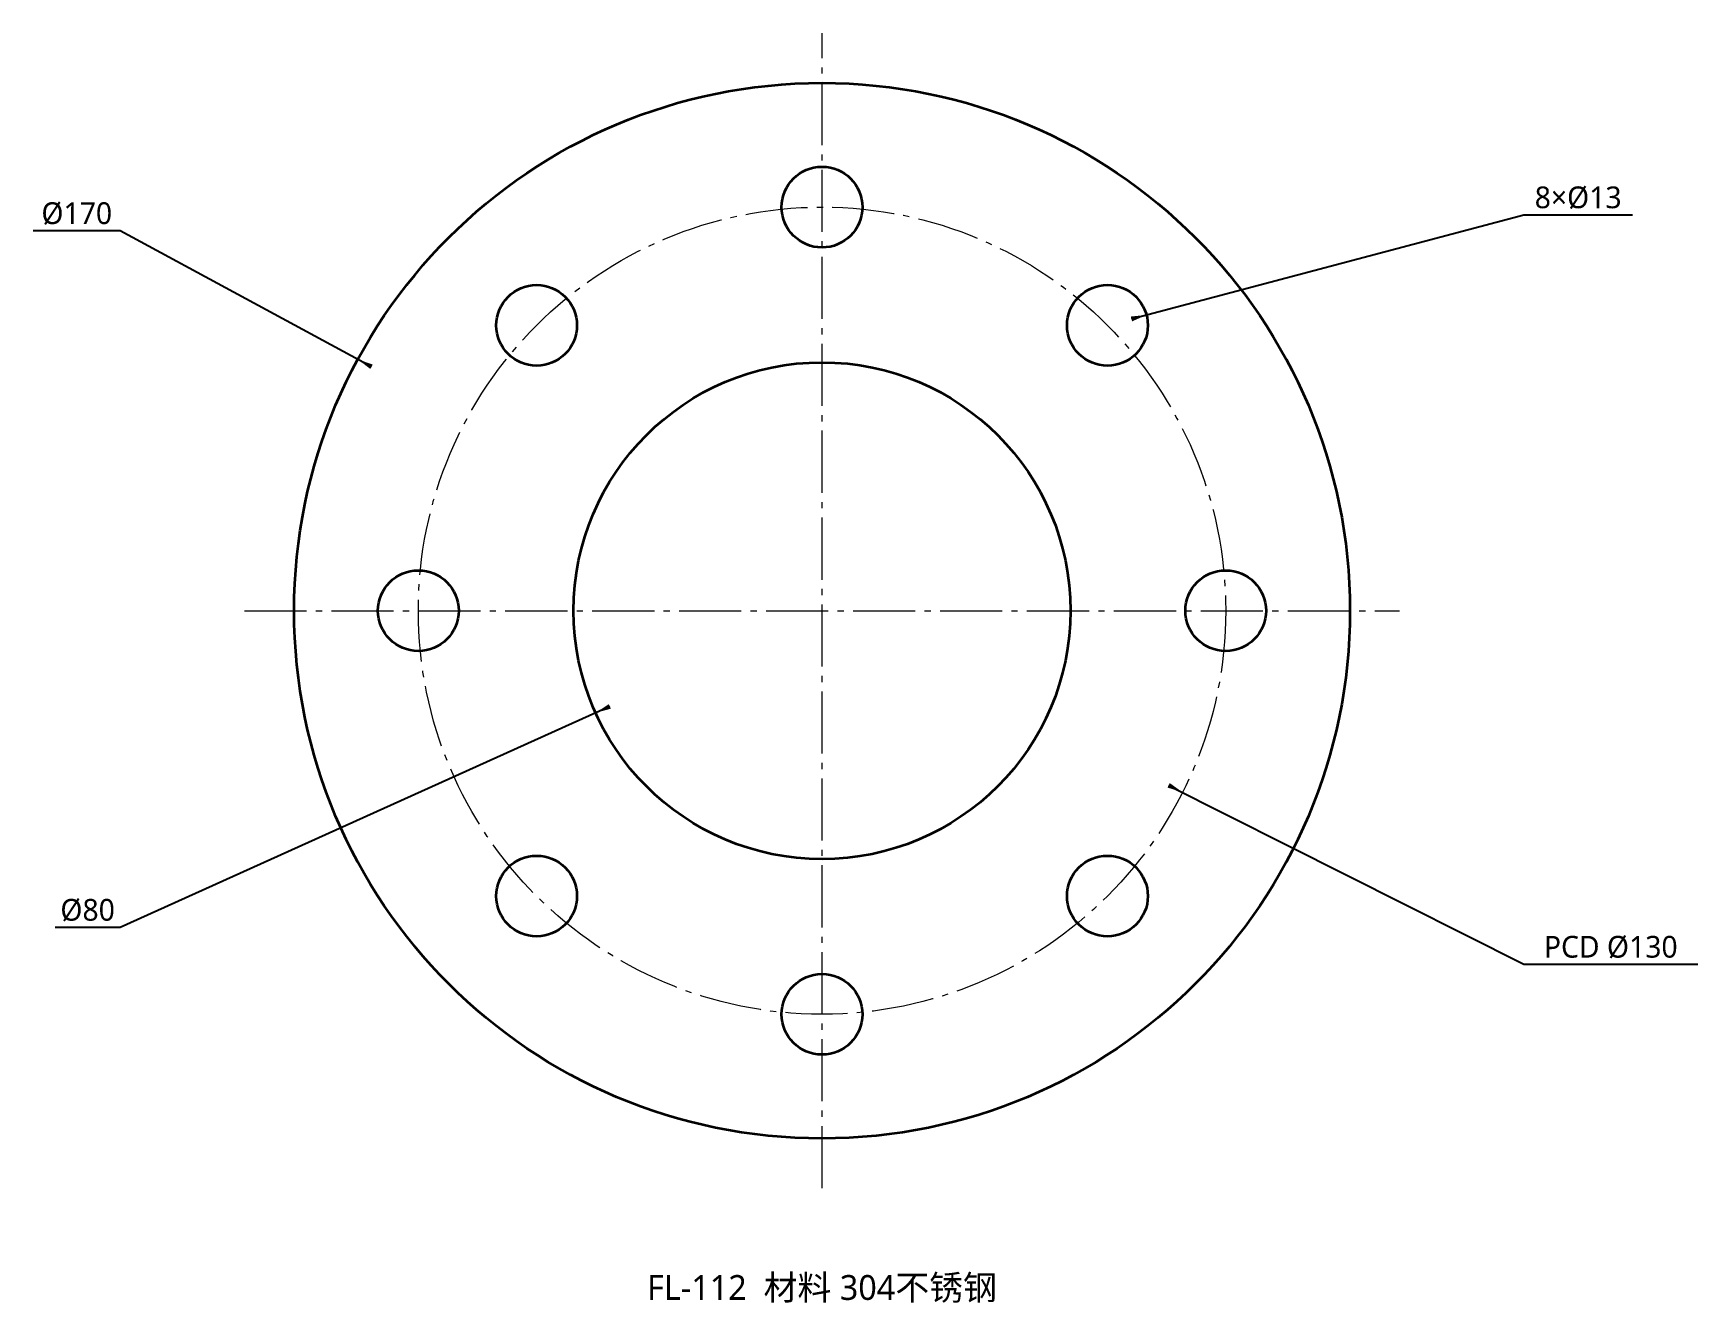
# Model space of a CAD drawing. Header units: millimetres. Extents: x -127 to 141, y -111 to 93.
import ezdxf

# ---------------------------------------------------------------- set-up
doc = ezdxf.new("R2010")
doc.units = ezdxf.units.MM
doc.linetypes.add('CENTER', pattern=[14, 10, -1.5, 1, -1.5])
for name, color, linetype, lineweight in [('BOLT_HOLES', 7, 'CONTINUOUS', 35), ('BORE', 7, 'CONTINUOUS', 35), ('CENTERLINES', 7, 'CENTER', 18), ('DIMENSIONS', 7, 'CONTINUOUS', 18), ('OUTLINE', 7, 'CONTINUOUS', 35), ('PCD', 7, 'CENTER', 18), ('TITLE', 7, 'CONTINUOUS', 25)]:
    doc.layers.add(name, color=color, linetype=linetype, lineweight=lineweight)
doc.styles.add('FLANGE_TEXT', font='msyh.ttc')
doc.dimstyles.new('FLANGE_MM', dxfattribs={"dimtxt": 3.5, "dimasz": 2.5, "dimexe": 1.25, "dimexo": 0.625, "dimgap": 1, "dimtad": 1, "dimtih": 1, "dimtoh": 1, "dimdec": 0, "dimtxsty": 'FLANGE_TEXT', "dimcen": 2.5, "dimazin": 3, "dimtfac": 1, "dimtmove": 0, "dimatfit": 3})

# ---------------------------------------------------------------- blocks, each defined once
blk = doc.blocks.new('_CLOSEDFILLED')
at = {"color": 0, "linetype": 'BYBLOCK'}
blk.add_solid([(-1, 0.16), (0, 0), (-1, -0.16)], dxfattribs=at)
blk = doc.blocks.new('*D1')
at = {"color": 0}
for p, q in [((-113, 61.2), (-127, 61.2)), ((-72.54, 39.29), (-113, 61.2))]:
    blk.add_line(p, q, dxfattribs=at)
at = {"layer": 'Defpoints'}
for p in [(-74.74, 40.48), (0, 0)]:
    blk.add_point(p, dxfattribs=at)
at = {"layer": 'DIMENSIONS', "color": 0, "xscale": 2.5, "yscale": 2.5, "rotation": 151.56033832622688}
blk.add_blockref('_CLOSEDFILLED', (-74.74, 40.48), dxfattribs=at)
at = {"layer": 'DIMENSIONS', "color": 0, "insert": (-120, 63.95), "char_height": 3.5, "attachment_point": 5, "style": 'FLANGE_TEXT'}
blk.add_mtext('%%c170', dxfattribs=at)
blk = doc.blocks.new('*D2')
at = {"color": 0}
for p, q in [((-34.18, -15.43), (-113, -51)), ((-113, -51), (-123.5, -51))]:
    blk.add_line(p, q, dxfattribs=at)
at = {"layer": 'Defpoints'}
for p in [(0, 0), (-36.46, -16.45)]:
    blk.add_point(p, dxfattribs=at)
at = {"layer": 'DIMENSIONS', "color": 0, "xscale": 2.5, "yscale": 2.5, "rotation": -155.70903759164904}
blk.add_blockref('_CLOSEDFILLED', (-36.46, -16.45), dxfattribs=at)
at = {"layer": 'DIMENSIONS', "color": 0, "insert": (-118.25, -48.25), "char_height": 3.5, "attachment_point": 5, "style": 'FLANGE_TEXT'}
blk.add_mtext('%%c80', dxfattribs=at)
blk = doc.blocks.new('*D3')
at = {"color": 0}
for p, q in [((55.81, -28.13), (113, -56.95)), ((113, -56.95), (141, -56.95))]:
    blk.add_line(p, q, dxfattribs=at)
at = {"layer": 'Defpoints'}
for p in [(0, 0), (58.05, -29.25)]:
    blk.add_point(p, dxfattribs=at)
at = {"layer": 'DIMENSIONS', "color": 0, "xscale": 2.5, "yscale": 2.5, "rotation": -26.74729548758817}
blk.add_blockref('_CLOSEDFILLED', (58.05, -29.25), dxfattribs=at)
at = {"layer": 'DIMENSIONS', "color": 0, "insert": (127, -54.2), "char_height": 3.5, "attachment_point": 5, "style": 'FLANGE_TEXT'}
blk.add_mtext('PCD %%c130', dxfattribs=at)
blk = doc.blocks.new('*D4')
at = {"color": 0}
for p, q in [((49.83, 46.99), (113, 63.75)), ((113, 63.75), (130.5, 63.75))]:
    blk.add_line(p, q, dxfattribs=at)
at = {"layer": 'Defpoints'}
for p in [(45.96, 45.96), (52.24, 47.63)]:
    blk.add_point(p, dxfattribs=at)
at = {"layer": 'DIMENSIONS', "color": 0, "xscale": 2.5, "yscale": 2.5, "rotation": 14.860572025636824}
blk.add_blockref('_CLOSEDFILLED', (52.24, 47.63), dxfattribs=at)
at = {"layer": 'DIMENSIONS', "color": 0, "insert": (121.75, 66.5), "char_height": 3.5, "attachment_point": 5, "style": 'FLANGE_TEXT'}
blk.add_mtext('8×%%c13', dxfattribs=at)

msp = doc.modelspace()

# ---------------------------------------------------------------- linework, layer by layer
at = {"layer": 'BOLT_HOLES'}
for centre in [(0, 65), (-45.96, 45.96), (45.96, 45.96), (-65, 0), (65, 0), (-45.96, -45.96), (45.96, -45.96), (0, -65)]:
    msp.add_circle(centre, 6.5, dxfattribs=at)
at = {"layer": 'BORE'}
msp.add_circle((0, 0), 40, dxfattribs=at)
at = {"layer": 'CENTERLINES'}
for p, q in [((0, -93), (0, 93)), ((-93, 0), (93, 0))]:
    msp.add_line(p, q, dxfattribs=at)
at = {"layer": 'OUTLINE'}
msp.add_circle((0, 0), 85, dxfattribs=at)
at = {"layer": 'PCD'}
msp.add_circle((0, 0), 65, dxfattribs=at)

# ---------------------------------------------------------------- texts
at = {"layer": 'TITLE', "insert": (0, -107), "char_height": 4, "attachment_point": 2, "style": 'FLANGE_TEXT'}
msp.add_mtext('FL-112  材料 304不锈钢', dxfattribs=at)

# ---------------------------------------------------------------- dimensions: what is measured, and where the dimension line sits
at = {"layer": 'DIMENSIONS'}
for p1, p2, text, picture, middle in [((39.68, 44.29), (52.24, 47.63), '8×Ø13', '*D4', (113, 63.75)), ((74.74, -40.48), (-74.74, 40.48), 'Ø170', '*D1', (-113, 61.2)), ((-58.05, 29.25), (58.05, -29.25), 'PCD Ø130', '*D3', (113, -56.95)), ((36.46, 16.45), (-36.46, -16.45), 'Ø80', '*D2', (-113, -51))]:
    dim = msp.add_diameter_dim_2p(p1=p1, p2=p2, text=text, dimstyle='FLANGE_MM', dxfattribs=at)
    dim.commit()
    dim.dimension.update_dxf_attribs({"geometry": picture, "text_midpoint": middle, "dimtype": 163})

doc.saveas('drawing.dxf')
